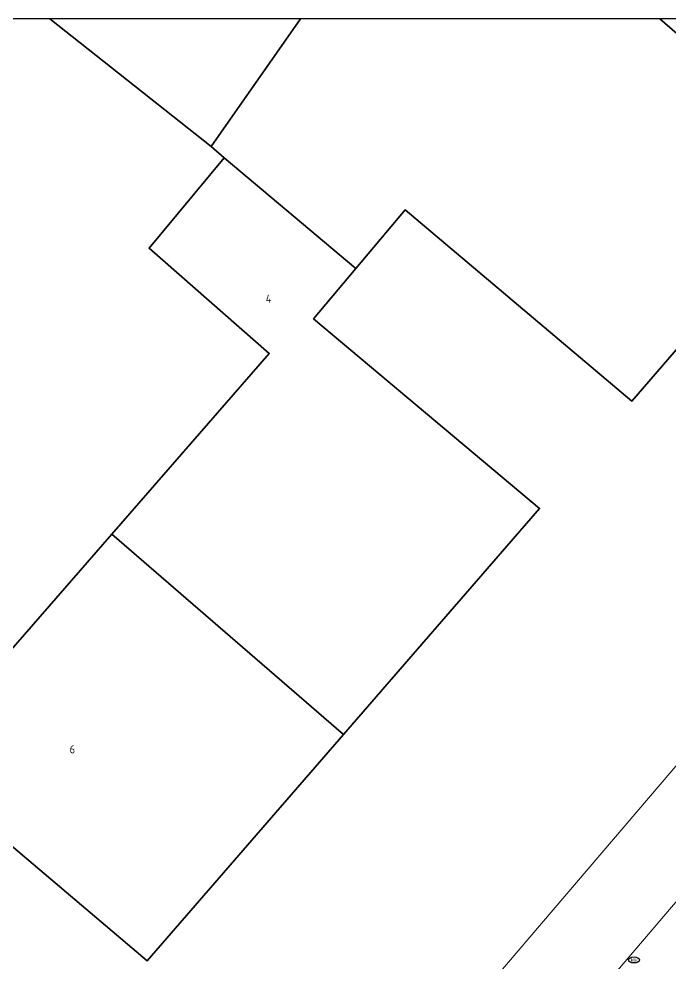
# Model space of a CAD drawing. Header units: metres. Extents: x 30438 to 30782, y 387448 to 387694.
# Drawn here: x 30560.37 to 30575.01, y 387626.43 to 387647.67 of the extents above; entities that cross this region are included whole.
import ezdxf
from ezdxf.enums import TextEntityAlignment as Align

# ---------------------------------------------------------------- set-up
doc = ezdxf.new("R2010")
doc.units = ezdxf.units.M
for name, color, linetype, lineweight in [('B-GV-IE-MEUBILAIR-S', 7, 'Continuous', 25), ('B-GV-OG-BEBOUWING-GV', 7, 'Continuous', 35), ('B-GV-OG-BEBOUWING-T18', 10, 'Continuous', 18), ('B-GV-OG-TERREIN_ERF-GV', 7, 'Continuous', 18), ('B-GV-VH-OPENVERHARDING_BETONSTRAATSTEEN-GV', 90, 'Continuous', 18), ('B-GV-VH-OPENVERHARDING_TEGEL-GV', 90, 'Continuous', 18)]:
    doc.layers.add(name, color=color, linetype=linetype, lineweight=lineweight)
doc.styles.add('NLCS-ISO', font='NLCS-ISO.ttf')
doc.styles.add('NLCS-ISO-M100-T18', font='NLCS-ISO.ttf', dxfattribs={"height": 0.18})

# ---------------------------------------------------------------- blocks, each defined once
blk = doc.blocks.new('SIE-MEUBILAIR_PUT_KOLK-SO')
blk.add_ellipse((0, 0), major_axis=(1.25, 0), ratio=0.54)
at = {"style": 'NLCS-ISO'}
blk.add_text('klk', height=0.75, dxfattribs=at).set_placement((0.03, 0), align=Align.MIDDLE_CENTER)

msp = doc.modelspace()

# ---------------------------------------------------------------- linework, layer by layer
msp.add_lwpolyline([(30510.96, 387447.669), (30710.96, 387447.669), (30710.96, 387647.669), (30510.96, 387647.669)], close=True)
msp.add_lwpolyline([(30510.96, 387447.669), (30710.96, 387447.669), (30710.96, 387647.669), (30510.96, 387647.669)], close=True)
at = {"layer": 'B-GV-OG-BEBOUWING-GV'}
for points in [[(30561.072, 387647.669), (30564.691, 387644.796), (30566.699, 387647.669)], [(30566.699, 387647.669), (30564.691, 387644.796), (30564.986, 387644.547), (30567.947, 387642.055), (30568.067, 387642.197), (30569.055, 387643.372), (30574.153, 387639.073), (30578.671, 387644.306), (30574.776, 387647.669)]]:
    msp.add_lwpolyline(points, dxfattribs=at)
for points in [[(30566.992, 387640.92), (30567.947, 387642.055), (30564.986, 387644.547), (30563.299, 387642.511), (30566.001, 387640.146), (30562.464, 387636.083), (30567.667, 387631.573), (30572.077, 387636.66)], [(30562.464, 387636.083), (30560.146, 387633.422), (30553.779, 387638.769), (30550.885, 387635.323), (30552.558, 387633.918), (30557.396, 387629.859), (30558.178, 387630.789), (30563.258, 387626.485), (30567.667, 387631.573)]]:
    msp.add_lwpolyline(points, close=True, dxfattribs=at)
at = {"layer": 'B-GV-OG-TERREIN_ERF-GV'}
for points in [[(30545.395, 387596.006), (30589.48, 387647.669)], [(30574.776, 387647.669), (30578.671, 387644.306), (30574.153, 387639.073), (30569.055, 387643.372), (30568.067, 387642.197), (30567.947, 387642.055), (30566.992, 387640.92), (30572.077, 387636.66), (30567.667, 387631.573), (30563.258, 387626.485), (30558.178, 387630.789)], [(30560.146, 387633.422), (30562.464, 387636.083), (30566.001, 387640.146), (30563.299, 387642.511), (30564.986, 387644.547), (30564.691, 387644.796), (30561.072, 387647.669)]]:
    msp.add_lwpolyline(points, dxfattribs=at)
at = {"layer": 'B-GV-VH-OPENVERHARDING_BETONSTRAATSTEEN-GV'}
msp.add_lwpolyline([(30592.076, 387647.669), (30551.84, 387600.474), (30555.269, 387597.577), (30555.477, 387597.823), (30570.73, 387615.775), (30576.719, 387622.817), (30577.742, 387623.531), (30576.349, 387624.724), (30585.437, 387635.409)], dxfattribs=at)
at = {"layer": 'B-GV-VH-OPENVERHARDING_TEGEL-GV'}
for points in [[(30589.48, 387647.669), (30545.395, 387596.006)], [(30546.6, 387594.329), (30550.203, 387598.555), (30551.84, 387600.474), (30592.076, 387647.669)]]:
    msp.add_lwpolyline(points, dxfattribs=at)

# ---------------------------------------------------------------- block references
at = {"layer": 'B-GV-IE-MEUBILAIR-S', "xscale": 0.1, "yscale": 0.1, "zscale": 0.1}
msp.add_blockref('SIE-MEUBILAIR_PUT_KOLK-SO', (30574.199, 387626.503), dxfattribs=at)

# ---------------------------------------------------------------- texts
at = {"layer": 'B-GV-OG-BEBOUWING-T18', "style": 'NLCS-ISO-M100-T18'}
for s, p in [('4', (30565.986, 387641.375)), ('6', (30561.576, 387631.241))]:
    msp.add_text(s, height=0.18, dxfattribs=at).set_placement(p, align=Align.MIDDLE)

doc.saveas('drawing.dxf')
